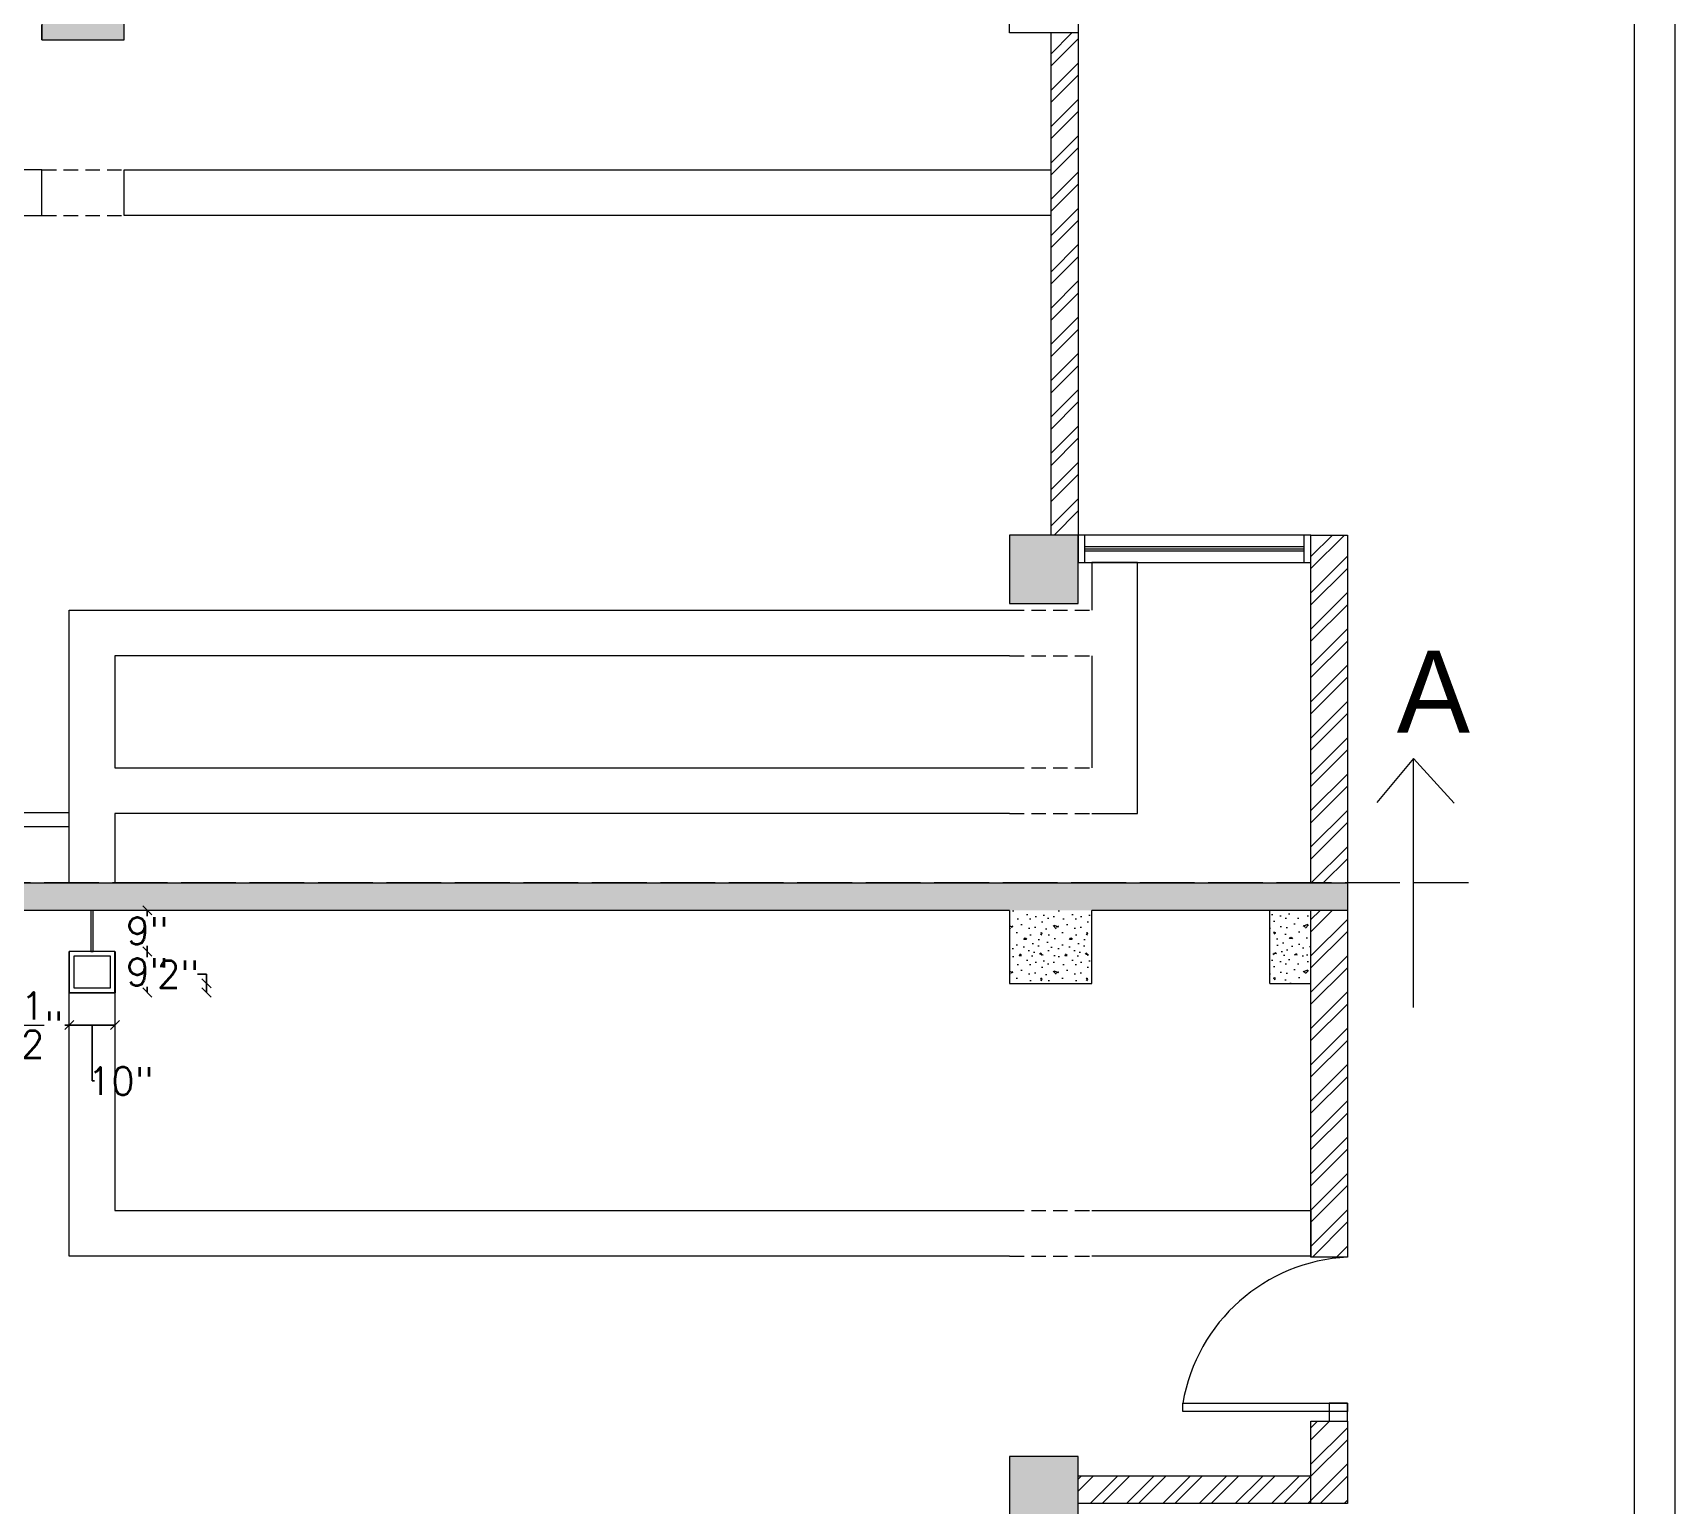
# Model space of a CAD drawing. Header units: inches. Extents: x 111501 to 134888, y 46021 to 52102.
# Drawn here: x 118932.7 to 119292.5, y 47638.7 to 47961.3 of the extents above; entities that cross this region are included whole.
import ezdxf

# ---------------------------------------------------------------- set-up
doc = ezdxf.new("R2010")
doc.units = ezdxf.units.IN
doc.header["$MEASUREMENT"] = 0
doc.linetypes.add('ACAD_ISO02W100', pattern=[15, 12, -3])
doc.linetypes.add('HIDDEN2', pattern=[4.7625, 3.175, -1.5875])
for name, color, linetype, lineweight in [('column', 252, 'Continuous', 9), ('dimension', 250, 'Continuous', 0), ('DOOR', 1, 'Continuous', 0), ('exterior', 7, 'Continuous', 5), ('SECTION', 7, 'Continuous', 0), ('SHEET', 7, 'Continuous', 30), ('wall', 7, 'Continuous', 9), ('window', 140, 'Continuous', 15)]:
    doc.layers.add(name, color=color, linetype=linetype, lineweight=lineweight)
doc.layers.add('false ceiling', color=5, linetype='Continuous')
doc.styles.get("Standard").update_dxf_attribs({"font": 'txt.shx', "height": 6})
doc.dimstyles.new('Standard$0', dxfattribs={"dimtxt": 4, "dimasz": 2, "dimexe": 0.125, "dimexo": 0.125, "dimgap": 0.25, "dimtad": 0, "dimtih": 1, "dimtoh": 1, "dimdec": 1, "dimlfac": -1, "dimzin": 0, "dimdsep": 46, "dimlunit": 4, "dimtxsty": 'Standard', "dimblk": 'OBLIQUE', "dimblk1": 'DOTSMALL', "dimblk2": 'DOTSMALL', "dimcen": 0, "dimse1": 1, "dimse2": 1, "dimadec": 0, "dimazin": 0, "dimtfac": 1, "dimtdec": 1, "dimtofl": 0, "dimtmove": 0, "dimatfit": 3, "dimfxl": 1, "dimtolj": 1, "dimtzin": 0, "dimarcsym": 0})
pattern_1 = [(45, (19832.368, 650.7016), (-3.97747564, 3.97747564), []), (45, (19835.0195, 650.7016), (-3.97747564, 3.97747564), [])]
pattern_2 = [(0, (-78.838, 657.102), (0, 10), [0, -10]), (0, (-78.738, 653.602), (0, 10), [0, -10]), (0, (-78.438, 659.002), (0, 10), [0, -10]), (338.1986, (-83.6382, 655.9016), (30.00000273, -9.999999105), [1.07703, -52.77462]), (216.8699, (-82.6382, 655.5016), (29.999999178, 20.000001233), [0.5, -49.5]), (130.6013, (-83.0382, 655.2016), (50.000004212, -59.999990182), [0.92195, -91.27349]), (206.5651, (-86.338, 654.0016), (-9.99999158, -10.0000131), [0.22361, -22.13707]), (326.3099, (-86.5382, 653.9016), (19.99999558, -10.000013345), [0.36056, -35.69496]), (108.4349, (-86.2382, 653.7016), (-9.99998403, 20.000004346), [0.31623, -31.30655]), (225, (-79.938, 653.0016), (-2e-15, -10.0000031), [0.42426, -13.71787]), (0, (-80.238, 652.702), (10, 10), [0.6, -9.4]), (135, (-79.638, 652.7016), (-10.0000031, 1e-15), [0.42426, -13.71787]), (251.5651, (-81.1382, 659.4016), (9.99998403, 20.000004346), [0.31623, -31.30655]), (0, (-81.238, 659.102), (10, 10), [0.5, -9.5]), (143.1301, (-80.7382, 659.1016), (-29.999999178, 20.000001233), [0.5, -49.5]), (213.6901, (-86.4382, 659.5016), (19.99999558, 10.000013345), [0.36056, -35.69496]), (341.5651, (-86.7382, 659.3016), (-20.000004346, 9.99998403), [0.63246, -30.99032]), (126.8699, (-86.1382, 659.1016), (20.000001233, -29.999999178), [0.5, -49.5]), (0, (-83.538, 659.102), (0, 10), [0, -10]), (0, (-86.238, 656.502), (0, 10), [0, -10]), (0, (-83.438, 652.802), (0, 10), [0, -10]), (0, (-80.738, 655.902), (0, 10), [0, -10]), (0, (-83.638, 657.602), (0, 10), [0, -10]), (0, (-85.838, 657.902), (0, 10), [0, -10]), (0, (-84.938, 657.302), (0, 10), [0, -10]), (0, (-85.338, 654.902), (0, 10), [0, -10]), (0, (-87.738, 655.302), (0, 10), [0, -10]), (0, (-87.638, 657.602), (0, 10), [0, -10]), (0, (-87.938, 659.802), (0, 10), [0, -10]), (0, (-84.838, 660.202), (0, 10), [0, -10]), (0, (-82.638, 660.602), (0, 10), [0, -10]), (0, (-79.138, 660.202), (0, 10), [0, -10]), (0, (-81.538, 657.102), (0, 10), [0, -10]), (0, (-82.538, 658.902), (0, 10), [0, -10]), (0, (-81.738, 654.102), (0, 10), [0, -10]), (0, (-84.738, 653.602), (0, 10), [0, -10]), (0, (-81.738, 651.402), (0, 10), [0, -10]), (0, (-85.038, 652.002), (0, 10), [0, -10]), (0, (-88.238, 651.702), (0, 10), [0, -10]), (0, (-87.038, 651.202), (0, 10), [0, -10]), (0, (-86.938, 652.602), (0, 10), [0, -10]), (0, (-80.238, 651.002), (0, 10), [0, -10]), (0, (-79.038, 655.102), (0, 10), [0, -10]), (0, (-79.538, 658.102), (0, 10), [0, -10]), (0, (-84.138, 650.902), (0, 10), [0, -10])]

# ---------------------------------------------------------------- blocks, each defined once
blk = doc.blocks.new('fg')
at = {"layer": 'exterior', "linetype": 'Continuous'}
for p, q in [((-2722.06, -26309.02, 0), (-2731.88, -26300.13, 0)), ((-2731.88, -26300.13, 0), (-2722.06, -26309.02, 0)), ((-2776.68, -26309.02, 0), (-2722.06, -26309.02, 0)), ((-2722.06, -26309.02, 0), (-2731.74, -26317.05, 0))]:
    blk.add_line(p, q, dxfattribs=at)
blk = doc.blocks.new('_Oblique')
at = {"color": 0, "linetype": 'ByBlock', "lineweight": -2}
blk.add_line((-0.5, -0.5), (0.5, 0.5), dxfattribs=at)
blk = doc.blocks.new('*D1528')
at = {"layer": 'Defpoints', "color": 0, "lineweight": 5, "transparency": 16777216}
for p in [(118940.67, 47756.27), (118909.17, 47747.43), (118940.67, 47743.86)]:
    blk.add_point(p, dxfattribs=at)
at = {"layer": 'dimension', "color": 0, "lineweight": -2, "transparency": 16777216}
for p, q in [((118909.17, 47743.86), (118910.17, 47743.86)), ((118940.67, 47743.86), (118939.67, 47743.86))]:
    blk.add_line(p, q, dxfattribs=at)
at = {"layer": 'dimension', "color": 0, "lineweight": -2, "transparency": 16777216, "xscale": 2, "yscale": 2, "zscale": 2, "rotation": 180}
blk.add_blockref('_Oblique', (118909.17, 47743.86), dxfattribs=at)
at = {"layer": 'dimension', "color": 0, "lineweight": -2, "transparency": 16777216, "xscale": 2, "yscale": 2, "zscale": 2}
blk.add_blockref('_Oblique', (118940.67, 47743.86), dxfattribs=at)
at = {"layer": 'dimension', "color": 0, "lineweight": 5, "transparency": 16777216, "insert": (118924.92, 47743.86), "char_height": 6, "attachment_point": 5}
blk.add_mtext('\\A1;2\'-7{\\H1.000000x;\\S1/2;}"', dxfattribs=at)
blk = doc.blocks.new('_DOTSMALL')
at = {"color": 0, "linetype": 'ByBlock', "lineweight": -2, "const_width": 0.5}
blk.add_lwpolyline([(-0.0625, 0, 1), (0.0625, 0, 1)], format="xyb", close=True, dxfattribs=at)
blk = doc.blocks.new('*D1529')
at = {"layer": 'Defpoints', "color": 0, "lineweight": 5, "transparency": 16777216}
for p in [(118940.67, 47756.27), (118950.67, 47748.32), (118950.67, 47743.86)]:
    blk.add_point(p, dxfattribs=at)
at = {"layer": 'dimension', "color": 0, "lineweight": -2, "transparency": 16777216}
for p, q in [((118940.67, 47743.86), (118950.67, 47743.86)), ((118945.67, 47743.86), (118945.67, 47731.61)), ((118945.67, 47731.61), (118946.17, 47731.61))]:
    blk.add_line(p, q, dxfattribs=at)
at = {"layer": 'dimension', "color": 0, "lineweight": -2, "transparency": 16777216, "xscale": 2, "yscale": 2, "zscale": 2, "rotation": 180}
blk.add_blockref('_Oblique', (118940.67, 47743.86), dxfattribs=at)
at = {"layer": 'dimension', "color": 0, "lineweight": -2, "transparency": 16777216, "xscale": 2, "yscale": 2, "zscale": 2}
blk.add_blockref('_Oblique', (118950.67, 47743.86), dxfattribs=at)
at = {"layer": 'dimension', "color": 0, "lineweight": 5, "transparency": 16777216, "insert": (118951.92, 47731.61), "char_height": 6, "attachment_point": 5}
blk.add_mtext('\\A1;10"', dxfattribs=at)
blk = doc.blocks.new('*D1530')
at = {"layer": 'Defpoints', "color": 0, "transparency": 16777216}
for p in [(118949.5, 47759.99), (118957.76, 47759.99), (118950.35, 47750.99)]:
    blk.add_point(p, dxfattribs=at)
at = {"layer": 'dimension', "color": 0, "lineweight": -2, "transparency": 16777216}
for p, q in [((118957.76, 47759.99), (118957.76, 47758.74)), ((118957.76, 47750.99), (118957.76, 47752.24))]:
    blk.add_line(p, q, dxfattribs=at)
at = {"layer": 'dimension', "color": 0, "lineweight": -2, "transparency": 16777216, "xscale": 2, "yscale": 2, "zscale": 2}
for p, rotation in [((118957.76, 47759.99), 90), ((118957.76, 47750.99), 270)]:
    blk.add_blockref('_Oblique', p, dxfattribs=dict(at, rotation=rotation))
at = {"layer": 'dimension', "color": 0, "lineweight": 5, "transparency": 16777216, "insert": (118957.76, 47755.49), "char_height": 6, "attachment_point": 5}
blk.add_mtext('\\A1;9"', dxfattribs=at)
blk = doc.blocks.new('*D1531')
at = {"layer": 'Defpoints', "color": 0, "transparency": 16777216}
for p in [(118951.25, 47768.99), (118957.76, 47768.99), (118949.5, 47759.99)]:
    blk.add_point(p, dxfattribs=at)
at = {"layer": 'dimension', "color": 0, "lineweight": -2, "transparency": 16777216}
for p, q in [((118957.76, 47768.99), (118957.76, 47767.74)), ((118957.76, 47759.99), (118957.76, 47761.24))]:
    blk.add_line(p, q, dxfattribs=at)
at = {"layer": 'dimension', "color": 0, "lineweight": -2, "transparency": 16777216, "xscale": 2, "yscale": 2, "zscale": 2}
for p, rotation in [((118957.76, 47768.99), 90), ((118957.76, 47759.99), 270)]:
    blk.add_blockref('_Oblique', p, dxfattribs=dict(at, rotation=rotation))
at = {"layer": 'dimension', "color": 0, "lineweight": 5, "transparency": 16777216, "insert": (118957.76, 47764.49), "char_height": 6, "attachment_point": 5}
blk.add_mtext('\\A1;9"', dxfattribs=at)
blk = doc.blocks.new('*D1532')
at = {"layer": 'Defpoints', "color": 0, "transparency": 16777216}
for p in [(118970.73, 47752.99), (119146.67, 47752.99), (118950.67, 47750.99)]:
    blk.add_point(p, dxfattribs=at)
at = {"layer": 'dimension', "color": 0, "lineweight": -2, "transparency": 16777216}
for p, q in [((118970.73, 47754.99), (118968.73, 47754.99)), ((118970.73, 47752.99), (118970.73, 47754.99)), ((118970.73, 47750.99), (118970.73, 47752.99))]:
    blk.add_line(p, q, dxfattribs=at)
at = {"layer": 'dimension', "color": 0, "lineweight": -2, "transparency": 16777216, "xscale": 2, "yscale": 2, "zscale": 2}
for p, rotation in [((118970.73, 47752.99), 90), ((118970.73, 47750.99), 270)]:
    blk.add_blockref('_Oblique', p, dxfattribs=dict(at, rotation=rotation))
at = {"layer": 'dimension', "color": 0, "lineweight": 5, "transparency": 16777216, "insert": (118964.48, 47754.99), "char_height": 6, "attachment_point": 5}
blk.add_mtext('\\A1;2"', dxfattribs=at)

msp = doc.modelspace()

# ---------------------------------------------------------------- hatches: boundary and pattern name
at = {"layer": 'column'}
h = msp.add_hatch(color=256, dxfattribs=at)
h.paths.add_polyline_path([(118934.67, 47977.73), (118934.67, 47959.73), (118952.67, 47959.73), (118952.67, 47977.73)])
h.paths.add_polyline_path([(118934.67, 48181.66), (118934.67, 48163.66), (118952.67, 48163.66), (118952.67, 48181.66)])
h.paths.add_polyline_path([(118934.67, 48385.59), (118934.67, 48367.59), (118952.67, 48367.59), (118952.67, 48385.59)])
h = msp.add_hatch(color=256, dxfattribs=at)
h.paths.add_polyline_path([(119161.67, 47847.28), (119161.67, 47836.28), (119150.67, 47836.28), (119150.67, 47847.28)])
h.paths.add_polyline_path([(119150.67, 47847.28), (119150.67, 47851.28), (119161.67, 47851.28), (119161.67, 47847.28)])
h.paths.add_polyline_path([(119150.67, 47836.28), (119146.67, 47836.28), (119146.67, 47847.28), (119150.67, 47847.28)])
h.paths.add_polyline_path([(119146.67, 47851.28), (119150.67, 47851.28), (119150.67, 47847.28), (119146.67, 47847.28)])
h = msp.add_hatch(color=256, dxfattribs=at)
h.paths.add_polyline_path([(119161.67, 47645.36), (119161.67, 47634.36), (119150.67, 47634.36), (119150.67, 47645.36)])
h.paths.add_polyline_path([(119150.67, 47645.36), (119150.67, 47649.36), (119161.67, 47649.36), (119161.67, 47645.36)])
h.paths.add_polyline_path([(119150.67, 47634.36), (119146.67, 47634.36), (119146.67, 47645.36), (119150.67, 47645.36)])
h.paths.add_polyline_path([(119146.67, 47649.36), (119150.67, 47649.36), (119150.67, 47645.36), (119146.67, 47645.36)])
at = {"layer": 'wall', "lineweight": 5}
h = msp.add_hatch(dxfattribs=at)
h.set_pattern_fill('ANSI32', color=256, scale=15, style=0)
h.set_pattern_definition(pattern_1)
h.paths.add_polyline_path([(119155.67, 48180.16), (119161.67, 48180.16), (119161.67, 48369.09), (119155.67, 48369.09)])
h.paths.add_polyline_path([(119155.67, 47976.23), (119161.67, 47976.23), (119161.67, 48165.16), (119155.67, 48165.16)])
h.paths.add_polyline_path([(119155.67, 48384.09), (119161.67, 48384.09), (119161.67, 48569.01), (119155.67, 48569.01)])
h.paths.add_polyline_path([(119155.67, 47851.23), (119161.67, 47851.23), (119161.67, 47961.23), (119155.67, 47961.23)])
h = msp.add_hatch(dxfattribs=at)
h.set_pattern_fill('ANSI32', color=256, scale=15, style=0)
h.set_pattern_definition(pattern_1)
h.paths.add_polyline_path([(119220.67, 47774.99), (119220.67, 47851.23), (119212.67, 47851.23), (119212.67, 47774.99)])
h.paths.add_polyline_path([(119212.67, 47733.77), (119212.67, 47703.23), (119212.67, 47693.23), (119212.67, 47693.04), (119220.67, 47693.04), (119220.67, 47768.99), (119212.67, 47768.99), (119212.67, 47752.99), (119212.67, 47751.77)])
h.paths.add_polyline_path([(119212.67, 47639.04), (119220.67, 47639.04), (119220.67, 47657.04), (119216.66, 47657.04), (119212.67, 47657.04), (119212.67, 47645.04)])
h = msp.add_hatch(dxfattribs=at)
h.set_pattern_fill('CONC', color=256, scale=10, style=0)
h.set_pattern_definition(pattern_2)
h.paths.add_polyline_path([(118710.67, 47768.99), (118856.67, 47768.99), (118856.67, 47752.99), (118874.67, 47752.99), (118874.67, 47768.99), (119220.67, 47768.99), (119220.67, 47774.99), (118710.67, 47774.99)])
h = msp.add_hatch(dxfattribs=at)
h.set_pattern_fill('CONC', color=256, scale=10, style=0)
h.set_pattern_definition(pattern_2)
h.paths.add_polyline_path([(119146.67, 47752.99), (119164.67, 47752.99), (119164.67, 47768.99), (119146.67, 47768.99)])
h = msp.add_hatch(dxfattribs=at)
h.set_pattern_fill('CONC', color=256, scale=10, angle=180, style=0)
h.set_pattern_definition([(180, (238057.17, 127.249), (0, 10), [0, -10]), (180, (238057.07, 123.749), (0, 10), [0, -10]), (180, (238056.77, 129.149), (0, 10), [0, -10]), (201.8014, (238061.9697, 126.0485), (-30.00000273, -9.999999105), [1.07703, -52.77462]), (323.1301, (238060.9697, 125.6485), (-29.999999178, 20.000001233), [0.5, -49.5]), (49.3987, (238061.3697, 125.3485), (-50.000004212, -59.999990182), [0.92195, -91.27349]), (333.4349, (238064.6697, 124.1485), (9.99999158, -10.0000131), [0.22361, -22.13707]), (213.6901, (238064.8697, 124.0485), (-19.99999558, -10.000013345), [0.36056, -35.69496]), (71.5651, (238064.5697, 123.8485), (9.99998403, 20.000004346), [0.31623, -31.30655]), (315, (238058.27, 123.1485), (2e-15, -10.0000031), [0.42426, -13.71787]), (180, (238058.57, 122.849), (-10, 10), [0.6, -9.4]), (45, (238057.97, 122.8485), (10.0000031, 1e-15), [0.42426, -13.71787]), (288.4349, (238059.4697, 129.5485), (-9.99998403, 20.000004346), [0.31623, -31.30655]), (180, (238059.57, 129.249), (-10, 10), [0.5, -9.5]), (36.8699, (238059.0697, 129.2485), (29.999999178, 20.000001233), [0.5, -49.5]), (326.3099, (238064.7697, 129.6485), (-19.99999558, 10.000013345), [0.36056, -35.69496]), (198.4349, (238065.0697, 129.4485), (20.000004346, 9.99998403), [0.63246, -30.99032]), (53.1301, (238064.4697, 129.2485), (-20.000001233, -29.999999178), [0.5, -49.5]), (180, (238061.87, 129.249), (0, 10), [0, -10]), (180, (238064.57, 126.649), (0, 10), [0, -10]), (180, (238061.77, 122.949), (0, 10), [0, -10]), (180, (238059.07, 126.049), (0, 10), [0, -10]), (180, (238061.97, 127.749), (0, 10), [0, -10]), (180, (238064.17, 128.049), (0, 10), [0, -10]), (180, (238063.27, 127.449), (0, 10), [0, -10]), (180, (238063.67, 125.049), (0, 10), [0, -10]), (180, (238066.07, 125.449), (0, 10), [0, -10]), (180, (238065.97, 127.749), (0, 10), [0, -10]), (180, (238066.27, 129.949), (0, 10), [0, -10]), (180, (238063.17, 130.349), (0, 10), [0, -10]), (180, (238060.97, 130.749), (0, 10), [0, -10]), (180, (238057.47, 130.349), (0, 10), [0, -10]), (180, (238059.87, 127.249), (0, 10), [0, -10]), (180, (238060.87, 129.049), (0, 10), [0, -10]), (180, (238060.07, 124.249), (0, 10), [0, -10]), (180, (238063.07, 123.749), (0, 10), [0, -10]), (180, (238060.07, 121.549), (0, 10), [0, -10]), (180, (238063.37, 122.149), (0, 10), [0, -10]), (180, (238066.57, 121.849), (0, 10), [0, -10]), (180, (238065.37, 121.349), (0, 10), [0, -10]), (180, (238065.27, 122.749), (0, 10), [0, -10]), (180, (238058.57, 121.149), (0, 10), [0, -10]), (180, (238057.37, 125.249), (0, 10), [0, -10]), (180, (238057.87, 128.249), (0, 10), [0, -10]), (180, (238062.47, 121.049), (0, 10), [0, -10])])
h.paths.add_polyline_path([(119212.67, 47752.99), (119203.67, 47752.99), (119203.67, 47768.99), (119212.67, 47768.99)])
h = msp.add_hatch(dxfattribs=at)
h.set_pattern_fill('ANSI32', color=256, scale=15, style=0)
h.set_pattern_definition(pattern_1)
h.paths.add_polyline_path([(119212.67, 47639.04), (119212.67, 47645.04), (119161.67, 47645.04), (119161.67, 47639.04)])

# ---------------------------------------------------------------- linework, layer by layer
at = {"lineweight": 5}
for q in [(119203.67, 47768.99), (119212.67, 47752.99)]:
    msp.add_line((119203.67, 47752.99), q, dxfattribs=at)
msp.add_lwpolyline([(119146.67, 47768.99), (119146.67, 47752.99), (119164.67, 47752.99), (119164.67, 47768.99)], dxfattribs=at)
at = {"layer": 'column'}
for points in [[(118952.67, 47977.73), (118934.67, 47977.73), (118934.67, 47959.73), (118952.67, 47959.73)], [(119146.67, 47976.23), (119161.67, 47976.23), (119161.67, 47961.23), (119146.67, 47961.23)], [(119161.67, 47851.23), (119146.67, 47851.23), (119146.67, 47836.23), (119161.67, 47836.23)], [(119161.67, 47649.31), (119146.67, 47649.31), (119146.67, 47634.31), (119161.67, 47634.31)]]:
    msp.add_lwpolyline(points, close=True, dxfattribs=at)
at = {"layer": 'DOOR', "color": 5, "linetype": 'Continuous', "lineweight": 0}
for points in [[(119220.67, 47661.04), (119220.67, 47659.19), (119184.62, 47659.19), (119184.62, 47661.04)], [(119220.67, 47657.04), (119220.67, 47661.04), (119216.66, 47661.04), (119216.66, 47657.04)]]:
    msp.add_lwpolyline(points, close=True, dxfattribs=at)
msp.add_arc((119222.55, 47654.57, -0.46), 38.48, 92.8139, 170.3269, dxfattribs=at)
at = {"layer": 'exterior', "color": 1, "linetype": 'ACAD_ISO02W100'}
msp.add_line((119247.16, 47774.99), (118687.66, 47774.99), dxfattribs=at)
at = {"layer": 'false ceiling', "linetype": 'HIDDEN2', "lineweight": 5}
for p, q in [((118934.67, 47959.73), (118934.67, 47977.73)), ((118934.67, 47931.23), (118952.67, 47931.23)), ((118934.67, 47921.23), (118952.67, 47921.23)), ((119146.67, 47834.73), (119164.67, 47834.73)), ((119146.67, 47824.73), (119164.67, 47824.73)), ((119146.67, 47800.23), (119164.67, 47800.23)), ((119146.67, 47790.23), (119164.67, 47790.23)), ((119146.67, 47703.23), (119164.67, 47703.23)), ((119146.67, 47693.23), (119164.67, 47693.23))]:
    msp.add_line(p, q, dxfattribs=at)
at = {"layer": 'false ceiling', "lineweight": 5}
for points in [[(118818.67, 47921.23), (118934.67, 47921.23), (118934.67, 47931.23), (118818.67, 47931.23)], [(119164.67, 47790.23), (119174.67, 47790.23), (119174.67, 47845.23), (119164.67, 47845.23), (119164.67, 47834.73)], [(118940.67, 47774.99), (118940.67, 47834.73), (118950.67, 47834.73)], [(118950.67, 47834.73), (119146.67, 47834.73)], [(118950.67, 47824.73), (118950.67, 47800.23)], [(119146.67, 47824.73), (118950.67, 47824.73)], [(119164.67, 47824.73), (119164.67, 47800.23)], [(118950.67, 47800.23), (119146.67, 47800.23)], [(119146.67, 47790.23), (118950.67, 47790.23)], [(118950.67, 47790.23), (118950.67, 47774.99)], [(118950.67, 47693.23), (118940.67, 47693.23), (118940.67, 47759.99)], [(118950.67, 47759.99), (118950.67, 47703.23)], [(118950.67, 47703.23), (119146.67, 47703.23)], [(119164.67, 47703.23), (119212.67, 47703.23), (119212.67, 47693.23), (119164.67, 47693.23)], [(119146.67, 47693.23), (118950.67, 47693.23)]]:
    msp.add_lwpolyline(points, dxfattribs=at)
for points in [[(118952.67, 47931.23), (119155.67, 47931.23), (119155.67, 47921.23), (118952.67, 47921.23)], [(118909.17, 47787.37), (118940.67, 47787.37), (118940.67, 47790.37), (118909.17, 47790.37)]]:
    msp.add_lwpolyline(points, close=True, dxfattribs=at)
at = {"layer": 'SECTION', "color": 15}
msp.add_lwpolyline([(118945.42, 47759.99), (118945.92, 47759.99), (118945.92, 47768.99), (118945.42, 47768.99)], close=True, dxfattribs=at)
at = {"layer": 'SECTION', "color": 1}
msp.add_lwpolyline([(118940.57, 47759.99), (118940.57, 47750.89), (118950.77, 47750.89), (118950.77, 47759.99)], dxfattribs=at)
at = {"layer": 'SECTION', "color": 5}
for points in [[(118940.67, 47750.99), (118950.67, 47750.99), (118950.67, 47759.99), (118940.67, 47759.99)], [(118941.67, 47751.99), (118949.67, 47751.99), (118949.67, 47758.99), (118941.67, 47758.99)]]:
    msp.add_lwpolyline(points, close=True, dxfattribs=at)
at = {"layer": 'SHEET', "color": 0, "lineweight": 5, "ltscale": 25}
for points in [[(117990.52, 46902.66), (119292.45, 46902.66), (119292.45, 48725.76), (117990.52, 48725.76)], [(117999.45, 46911.58), (119283.53, 46911.58), (119283.53, 48716.84), (117999.45, 48716.84)]]:
    msp.add_lwpolyline(points, close=True, dxfattribs=at)
at = {"layer": 'wall'}
for p, q in [((119155.67, 47961.23), (119155.67, 47851.23)), ((119161.67, 47961.23), (119161.67, 47851.23)), ((119161.67, 47845.23), (119212.67, 47845.23)), ((119212.67, 47645.04), (119161.67, 47645.04)), ((119212.67, 47639.04), (119161.67, 47639.04))]:
    msp.add_line(p, q, dxfattribs=at)
for points in [[(119161.67, 47845.23), (119212.67, 47845.23), (119212.67, 47851.23), (119161.67, 47851.23)], [(119220.67, 47639.04), (119212.67, 47639.04), (119212.67, 47657.04), (119220.67, 47657.04)]]:
    msp.add_lwpolyline(points, close=True, dxfattribs=at)
for points in [[(119163.17, 47845.23), (119163.17, 47851.23)], [(119211.17, 47845.23), (119211.17, 47851.23)], [(119212.67, 47774.99), (119212.67, 47851.23), (119220.67, 47851.23), (119220.67, 47693.04), (119212.67, 47693.04), (119212.67, 47768.99)]]:
    msp.add_lwpolyline(points, dxfattribs=at)
at = {"layer": 'wall', "lineweight": 5}
for points in [[(118716.67, 47768.99), (118710.67, 47768.99), (118710.67, 47774.99), (119220.67, 47774.99), (119220.67, 47768.99), (119164.67, 47768.99)], [(119146.67, 47768.99), (118874.67, 47768.99)]]:
    msp.add_lwpolyline(points, dxfattribs=at)
at = {"layer": 'window', "lineweight": 5}
for p, q in [((119163.17, 47848.73), (119211.17, 47848.73)), ((119163.17, 47848.23), (119211.17, 47848.23)), ((119163.17, 47847.73), (119211.17, 47847.73))]:
    msp.add_line(p, q, dxfattribs=at)

# ---------------------------------------------------------------- block references
at = {"layer": 'exterior', "color": 1, "linetype": 'Continuous', "xscale": -1, "rotation": 270}
msp.add_blockref('fg', (145544.18, 50524.36, 0), dxfattribs=at)

# ---------------------------------------------------------------- texts
at = {"layer": 'exterior', "color": 1, "linetype": 'Continuous', "insert": (119231.47, 47825.9), "char_height": 18, "width": 14.5412, "attachment_point": 1}
msp.add_mtext('{\\Faehalf.shx|c0;A}', dxfattribs=at)

# ---------------------------------------------------------------- dimensions: what is measured, and where the dimension line sits
at = {"layer": 'dimension', "lineweight": 5}
for base, p1, p2, picture, middle in [((118957.76, 47768.99), (118949.5, 47759.99), (118951.25, 47768.99), '*D1531', (118957.76, 47764.49)), ((118957.76, 47759.99), (118950.35, 47750.99), (118949.5, 47759.99), '*D1530', (118957.76, 47755.49)), ((118970.73, 47752.99), (118950.67, 47750.99), (119146.67, 47752.99), '*D1532', (118964.48, 47754.99))]:
    dim = msp.add_linear_dim(base=base, p1=p1, p2=p2, angle=90, dimstyle='Standard$0', dxfattribs=at)
    dim.commit()
    dim.dimension.update_dxf_attribs({"geometry": picture, "text_midpoint": middle})
for base, p1, p2, picture, middle in [((118940.67, 47743.86), (118909.17, 47747.43), (118940.67, 47756.27), '*D1528', (118924.92, 47743.86)), ((118950.67, 47743.86), (118940.67, 47756.27), (118950.67, 47748.32), '*D1529', (118946.42, 47731.61))]:
    dim = msp.add_linear_dim(base=base, p1=p1, p2=p2, dimstyle='Standard$0', override={"dimtmove": 1}, dxfattribs=at)
    dim.commit()
    dim.dimension.update_dxf_attribs({"geometry": picture, "text_midpoint": middle})

doc.saveas('drawing.dxf')
